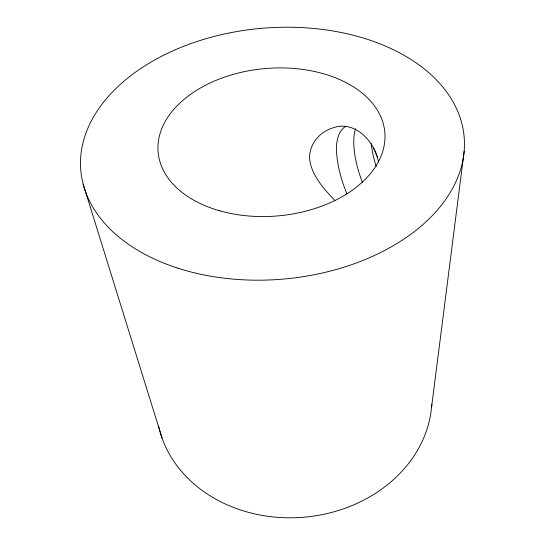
<?xml version="1.0" encoding="UTF-8"?>
<svg xmlns="http://www.w3.org/2000/svg" width="545" height="545" viewBox="0 0 545 545"><rect width="100%" height="100%" fill="white"/><g stroke="black" fill="none" stroke-linecap="round" stroke-linejoin="round"><path stroke-width="0.82" d="M431.524 407.503L464.156 151.292M334.903 200.587C323.744 188.57 311.338 175.579 309.587 158.452C309.138 144.793 319.063 132.367 331.782 128.279C354.209 119.273 374.946 141.114 378.421 161.988M377.562 157.246L373.291 147.47M83.181 184.176L162.042 438.03M431.783 404.199A137.946 115.894 -5 0 1 303.054 517.287A137.946 115.894 -5 0 1 158.629 426.047M345.911 126.202A59.691 30.118 59.6 0 0 336.497 149.405A59.998 23.04 68.5 0 0 347.029 194.088M362.466 182.521A59.541 24.137 68.7 0 1 353.739 141.216A59.228 31.106 59.7 0 1 355.613 128.715M376.207 166.47A59.092 25.193 68.9 0 1 371.186 143.458M177.718 268.12A192.405 125.847 -5 0 0 464.456 143.185A192.405 125.847 -5 0 0 175.252 49.799A192.405 125.847 -5 0 0 177.718 268.12M219.778 210.82A113.789 73.943 -5 0 0 384.865 132.755A113.789 73.943 -5 0 0 209.777 83.133A113.789 73.943 -5 0 0 219.778 210.82"/></g></svg>
